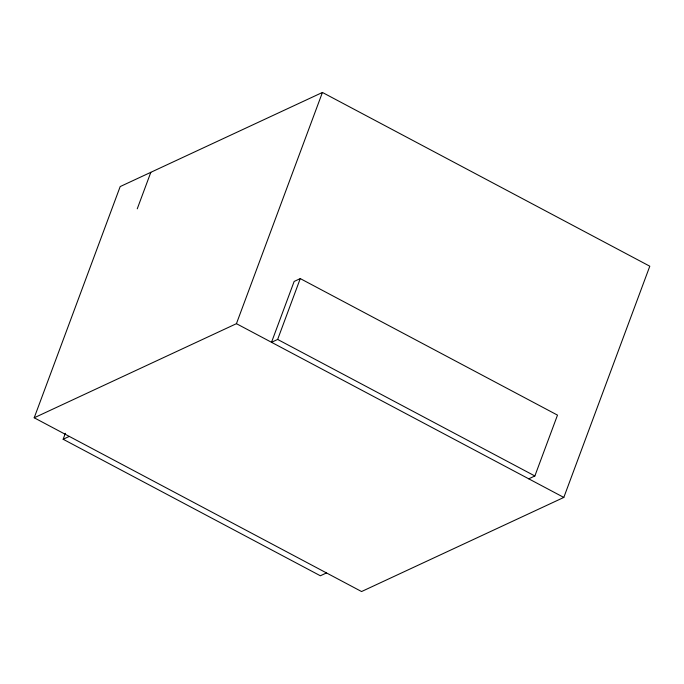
<?xml version="1.0" encoding="UTF-8"?>
<svg xmlns="http://www.w3.org/2000/svg" width="684" height="684" viewBox="0 0 684 684"><rect width="100%" height="100%" fill="white"/><g stroke="black" fill="none" stroke-linecap="round" stroke-linejoin="round"><path stroke-width="1.03" d="M34.2 417.787L120.187 186.57L322.429 92.46L649.8 266.213L563.813 497.43L361.571 591.54L34.2 417.787L236.433 323.677L322.429 92.46M137.253 208.817L150.831 172.308M326.499 572.927L320.368 575.774L63.15 439.256L65.365 433.297M300.267 278.593L294.146 281.449L271.514 342.299L277.644 339.444L300.267 278.593L557.494 415.12L534.862 475.97L528.732 478.817M63.15 439.256L69.272 436.401M277.644 339.444L534.862 475.97M236.433 323.677L563.813 497.43"/></g></svg>
